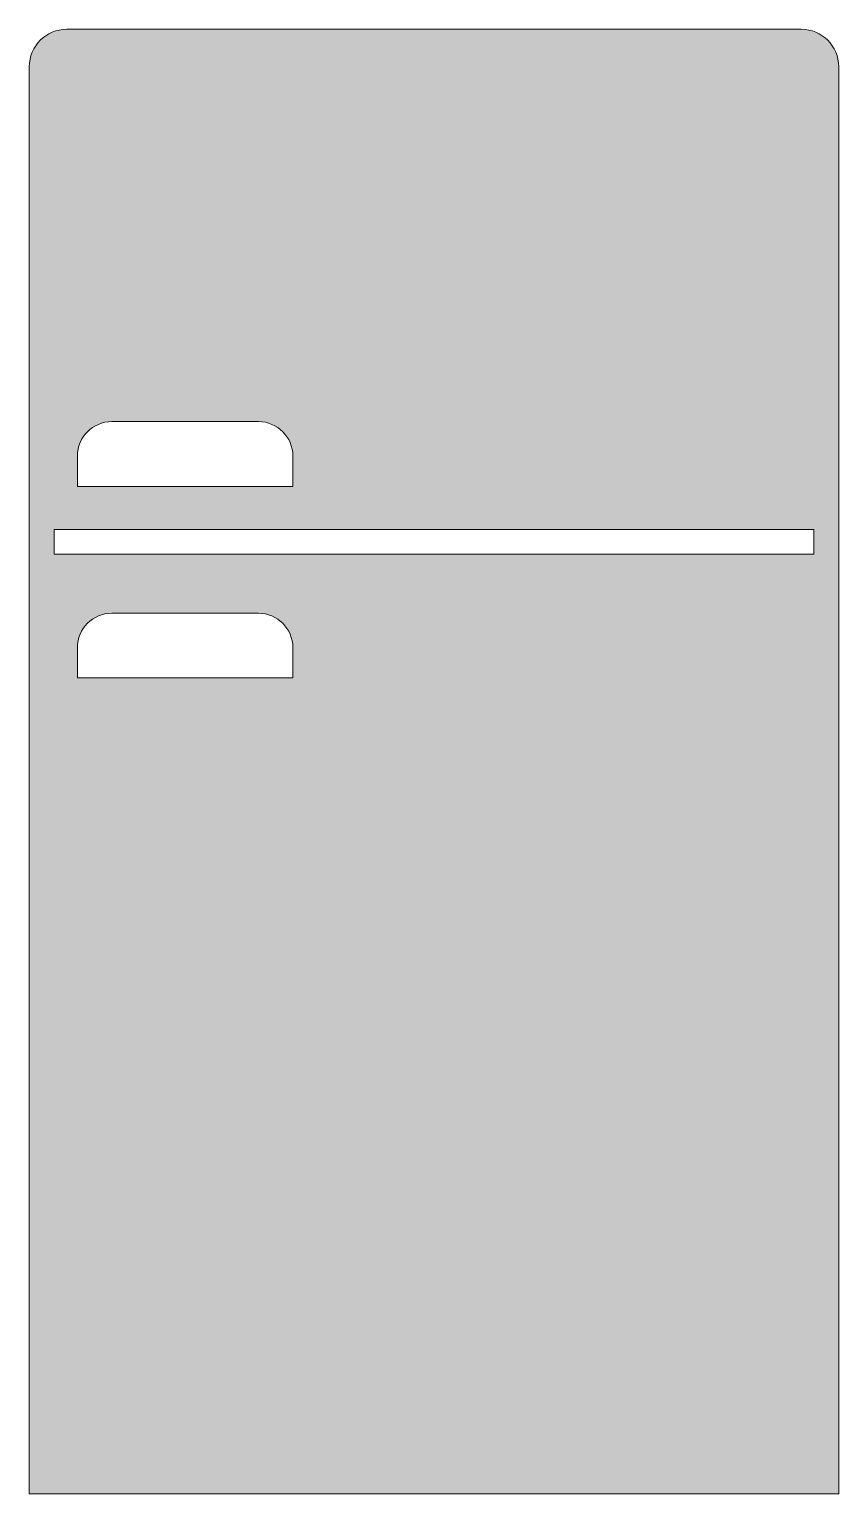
# Model space of a CAD drawing. Header units: inches. Extents: x 0 to 56, y 0 to 102.
import ezdxf

# ---------------------------------------------------------------- set-up
doc = ezdxf.new("R2010")
doc.units = ezdxf.units.IN
doc.header["$MEASUREMENT"] = 0
doc.layers.add('Layer 1', color=7, linetype='Continuous')

msp = doc.modelspace()

# ---------------------------------------------------------------- hatches: boundary and pattern name
at = {"layer": 'Layer 1', "true_color": 0xf05a28}
h = msp.add_hatch(color=20, dxfattribs=at)
h.dxf.hatch_style = 2
edge = h.paths.add_edge_path()
edge.add_spline(control_points=[(53.57, 101.6), (53.57, 101.6), (2.6, 101.6), (2.6, 101.6), (1.17, 101.6), (0, 100.43), (0, 99), (0, 99), (0, 0), (0, 0), (0, 0), (56.17, 0), (56.17, 0), (56.17, 0), (56.17, 99), (56.17, 99), (56.17, 100.43), (55, 101.6), (53.57, 101.6)], knot_values=[0, 0, 0, 0, 1, 1, 1, 2, 2, 2, 3, 3, 3, 4, 4, 4, 5, 5, 5, 6, 6, 6, 6], degree=3, periodic=1)
edge = h.paths.add_edge_path()
edge.add_spline(control_points=[(3.34, 71.99), (3.34, 73.31), (4.41, 74.38), (5.73, 74.38), (5.73, 74.38), (15.9, 74.38), (15.9, 74.38), (17.22, 74.38), (18.29, 73.31), (18.29, 71.99), (18.29, 71.99), (18.29, 69.89), (18.29, 69.89), (18.29, 69.89), (3.34, 69.89), (3.34, 69.89), (3.34, 69.89), (3.34, 71.99), (3.34, 71.99)], knot_values=[0, 0, 0, 0, 1, 1, 1, 2, 2, 2, 3, 3, 3, 4, 4, 4, 5, 5, 5, 6, 6, 6, 6], degree=3, periodic=1)
edge = h.paths.add_edge_path()
edge.add_spline(control_points=[(18.29, 56.6), (18.29, 56.6), (3.34, 56.6), (3.34, 56.6), (3.34, 56.6), (3.34, 58.7), (3.34, 58.7), (3.34, 60.02), (4.41, 61.09), (5.73, 61.09), (5.73, 61.09), (15.9, 61.09), (15.9, 61.09), (17.22, 61.09), (18.29, 60.02), (18.29, 58.7), (18.29, 58.7), (18.29, 56.6), (18.29, 56.6)], knot_values=[0, 0, 0, 0, 1, 1, 1, 2, 2, 2, 3, 3, 3, 4, 4, 4, 5, 5, 5, 6, 6, 6, 6], degree=3, periodic=1)
h.paths.add_polyline_path([(54.45, 65.18), (1.72, 65.18), (1.72, 66.89), (54.45, 66.89)])

# ---------------------------------------------------------------- linework, layer by layer
at = {"layer": 'Layer 1', "lineweight": 0}
msp.add_lwpolyline([(54.45, 65.18), (1.72, 65.18), (1.72, 66.89), (54.45, 66.89), (54.45, 65.18)], dxfattribs=at)
for points in [[(53.57, 101.6), (53.57, 101.6), (2.6, 101.6), (2.6, 101.6), (1.17, 101.6), (0, 100.43), (0, 99), (0, 99), (0, 0), (0, 0), (0, 0), (56.17, 0), (56.17, 0), (56.17, 0), (56.17, 99), (56.17, 99), (56.17, 100.43), (55, 101.6), (53.57, 101.6)], [(3.34, 71.99), (3.34, 73.31), (4.41, 74.38), (5.73, 74.38), (5.73, 74.38), (15.9, 74.38), (15.9, 74.38), (17.22, 74.38), (18.29, 73.31), (18.29, 71.99), (18.29, 71.99), (18.29, 69.89), (18.29, 69.89), (18.29, 69.89), (3.34, 69.89), (3.34, 69.89), (3.34, 69.89), (3.34, 71.99), (3.34, 71.99)], [(18.29, 56.6), (18.29, 56.6), (3.34, 56.6), (3.34, 56.6), (3.34, 56.6), (3.34, 58.7), (3.34, 58.7), (3.34, 60.02), (4.41, 61.09), (5.73, 61.09), (5.73, 61.09), (15.9, 61.09), (15.9, 61.09), (17.22, 61.09), (18.29, 60.02), (18.29, 58.7), (18.29, 58.7), (18.29, 56.6), (18.29, 56.6)]]:
    msp.add_open_spline(points, degree=3, knots=[0, 0, 0, 0, 1, 1, 1, 2, 2, 2, 3, 3, 3, 4, 4, 4, 5, 5, 5, 6, 6, 6, 6], dxfattribs=at)

doc.saveas('drawing.dxf')
